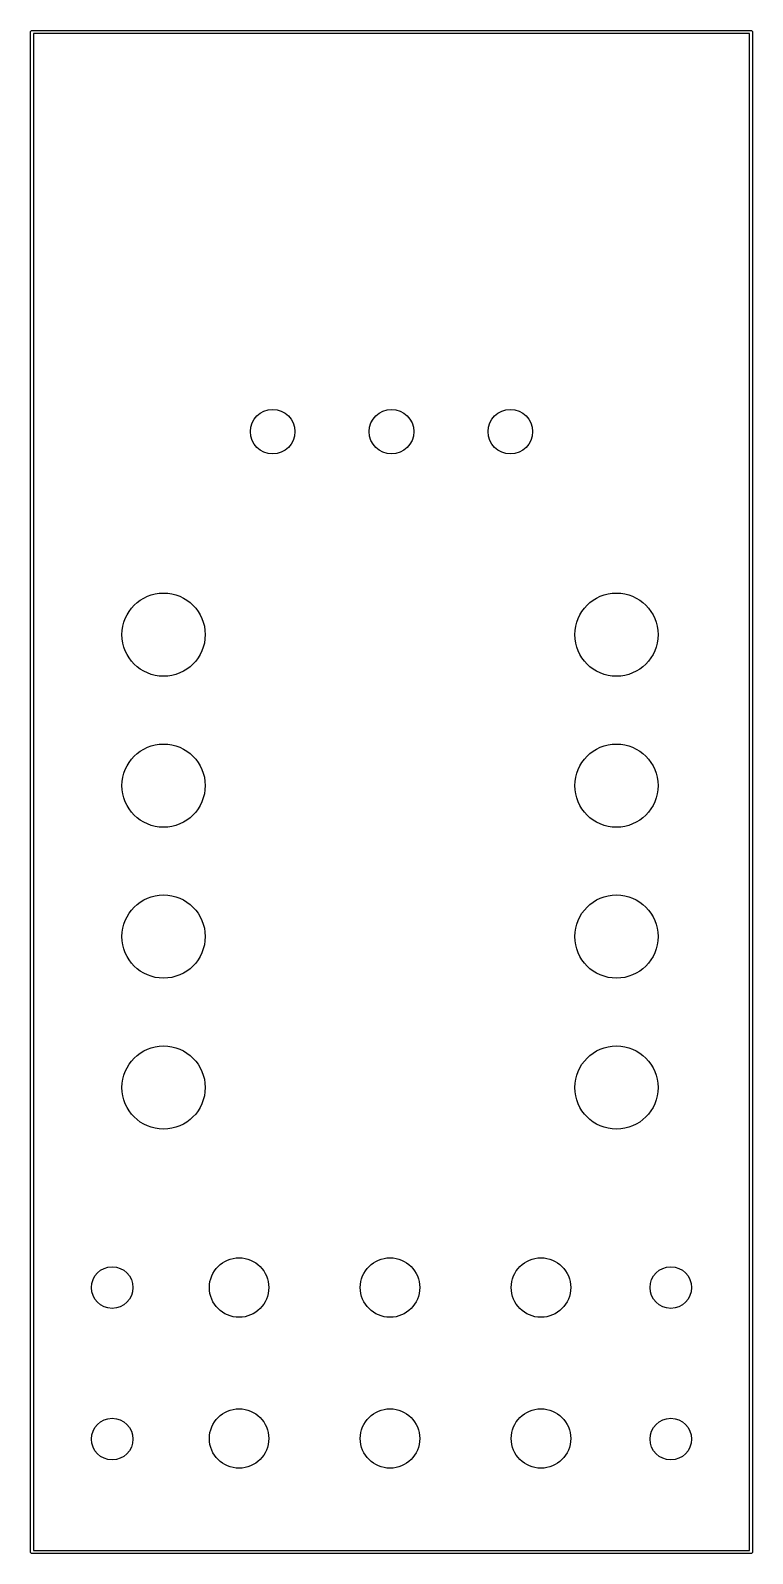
# Model space of a CAD drawing. Extents: x 160.1 to 172.2, y -132.9 to -107.2.
import ezdxf

# ---------------------------------------------------------------- set-up
doc = ezdxf.new("R2010")
doc.units = 0
doc.layers.add('BLACK', color=7, linetype='CONTINUOUS')

msp = doc.modelspace()

# ---------------------------------------------------------------- linework, layer by layer
at = {"layer": 'BLACK', "linetype": 'CONTINUOUS'}
for p, q in [((160.1, -107.275), (160.101903, -107.265433)), ((160.1, -132.85), (160.1, -107.275)), ((160.101903, -107.265433), (160.115433, -107.251903)), ((160.115433, -107.251903), (160.125, -107.25)), ((160.125, -107.25), (172.225, -107.25)), ((160.15, -107.3), (160.15, -132.825)), ((172.2, -107.3), (160.15, -107.3)), ((172.2, -132.825), (172.2, -107.3)), ((172.225, -107.25), (172.234567, -107.251903)), ((172.234567, -107.251903), (172.248097, -107.265433)), ((172.248097, -107.265433), (172.25, -107.275)), ((172.25, -107.275), (172.25, -132.85)), ((160.101903, -132.859567), (160.1, -132.85)), ((160.115433, -132.873097), (160.101903, -132.859567)), ((160.125, -132.875), (160.115433, -132.873097)), ((172.225, -132.875), (160.125, -132.875)), ((160.15, -132.825), (172.2, -132.825)), ((172.234567, -132.873097), (172.225, -132.875)), ((172.248097, -132.859567), (172.234567, -132.873097)), ((172.25, -132.85), (172.248097, -132.859567))]:
    msp.add_line(p, q, dxfattribs=at)
at = {"layer": 'BLACK'}
for centre, radius in [((164.175, -114), 0.375), ((166.175, -114), 0.375), ((168.175, -114), 0.375), ((162.34, -117.415), 0.7), ((169.96, -117.415), 0.7), ((162.34, -119.955), 0.7), ((169.96, -119.955), 0.7), ((162.34, -122.495), 0.7), ((169.96, -122.495), 0.7), ((162.34, -125.035), 0.7), ((169.96, -125.035), 0.7), ((161.475, -128.4), 0.35), ((163.61, -128.4), 0.5), ((166.15, -128.4), 0.5), ((168.69, -128.4), 0.5), ((170.875, -128.4), 0.35), ((161.475, -130.95), 0.35), ((163.61, -130.94), 0.5), ((166.15, -130.94), 0.5), ((168.69, -130.94), 0.5), ((170.875, -130.95), 0.35)]:
    msp.add_circle(centre, radius, dxfattribs=at)
at = {"layer": 'WHITE'}
for centre, radius in [((164.175, -114), 0.375), ((166.175, -114), 0.375), ((168.175, -114), 0.375), ((162.34, -117.415), 0.7), ((169.96, -117.415), 0.7), ((162.34, -119.955), 0.7), ((169.96, -119.955), 0.7), ((162.34, -122.495), 0.7), ((169.96, -122.495), 0.7), ((162.34, -125.035), 0.7), ((169.96, -125.035), 0.7), ((161.475, -128.4), 0.35), ((163.61, -128.4), 0.5), ((166.15, -128.4), 0.5), ((168.69, -128.4), 0.5), ((170.875, -128.4), 0.35), ((161.475, -130.95), 0.35), ((163.61, -130.94), 0.5), ((166.15, -130.94), 0.5), ((168.69, -130.94), 0.5), ((170.875, -130.95), 0.35)]:
    msp.add_circle(centre, radius, dxfattribs=at)

doc.saveas('drawing.dxf')
